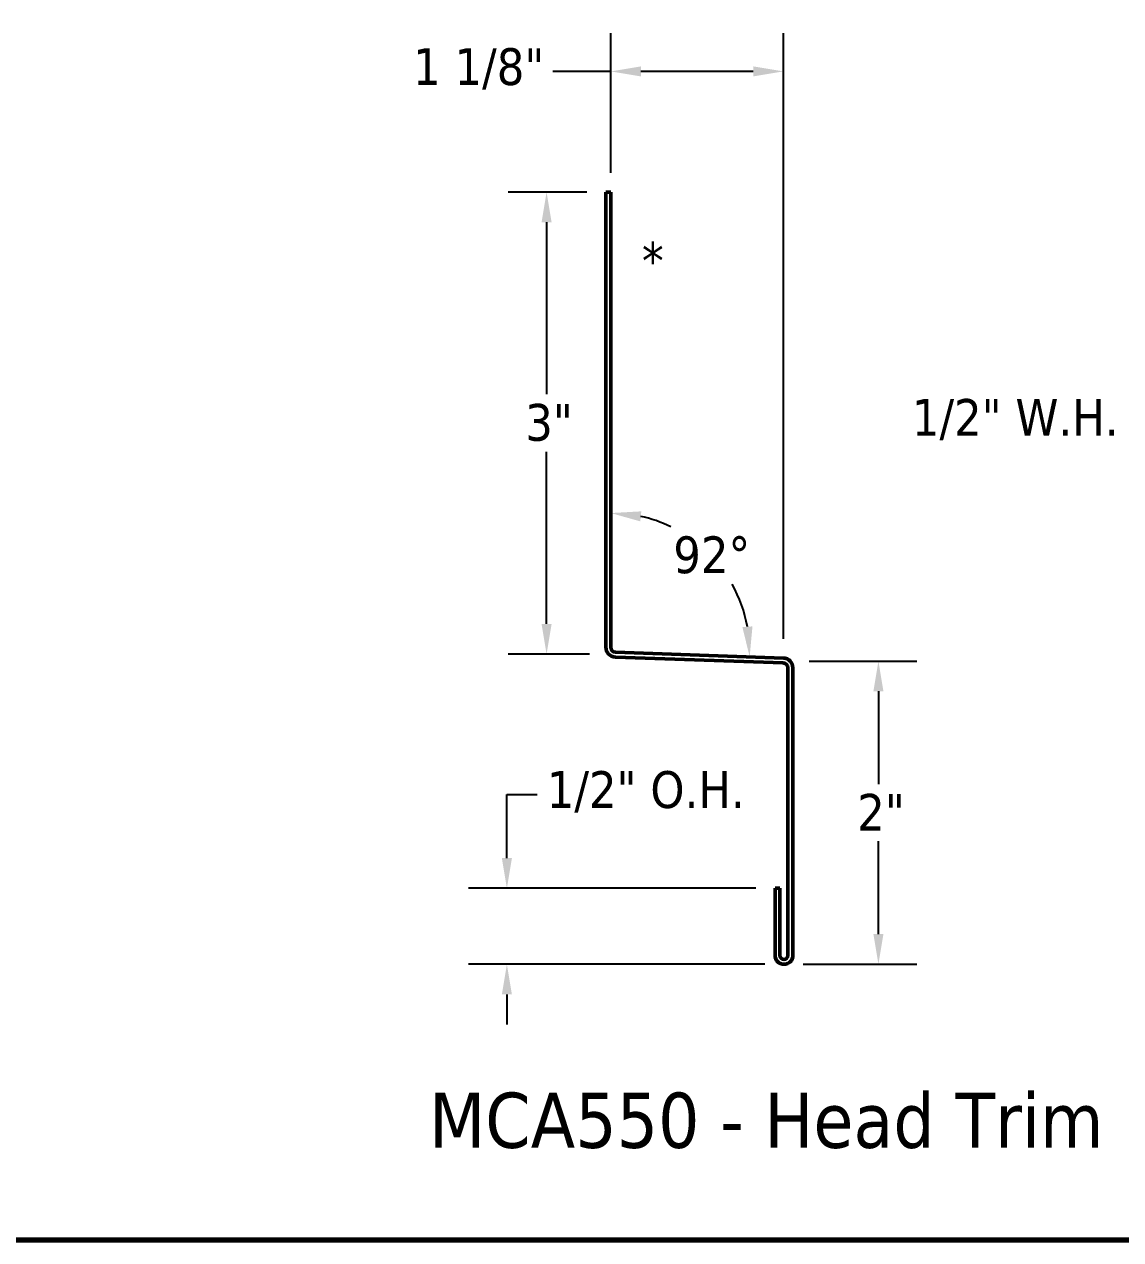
# Model space of a CAD drawing. Header units: inches. Extents: x 0.6 to 33.4, y 0.6 to 21.4.
# Drawn here: x 13.97 to 21.12, y 0.6 to 8.53 of the extents above; entities that cross this region are included whole.
import ezdxf

# ---------------------------------------------------------------- set-up
doc = ezdxf.new("R2010")
doc.units = ezdxf.units.IN
doc.header["$LTSCALE"] = 2
doc.header["$MEASUREMENT"] = 0
for name, color, linetype, lineweight in [('Border (ANSI)', 7, 'Continuous', 70), ('Dimension (ANSI)', 7, 'Continuous', 25), ('Symbol (ANSI)', 7, 'Continuous', 25), ('Visible (ANSI)', 7, 'Continuous', 50)]:
    doc.layers.add(name, color=color, linetype=linetype, lineweight=lineweight)
doc.styles.add('Label Text (ANSI)', font='tahoma.ttf')
doc.styles.add('Note Text (ANSI)', font='tahoma.ttf')
doc.dimstyles.new('Architectural (ANSI)', dxfattribs={"dimscale": 2, "dimtxt": 0.12, "dimasz": 0.098425, "dimexe": 0.125, "dimexo": 0.0625, "dimgap": 0.031496, "dimtad": 0, "dimtih": 1, "dimtoh": 1, "dimdec": 4, "dimrnd": 1e-08, "dimzin": 3, "dimdsep": 46, "dimlunit": 4, "dimtxsty": 'Note Text (ANSI)', "dimcen": 0.09, "dimdle": 0.393701, "dimclrd": 256, "dimclre": 256, "dimclrt": 256, "dimadec": 0, "dimazin": 3, "dimtfac": 1, "dimtofl": 0, "dimtmove": 0, "dimatfit": 3, "dimfxl": 0, "dimfrac": 2, "dimtolj": 1, "dimtzin": 12, "dimlwd": -1, "dimlwe": -1, "dimarcsym": 0})
doc.dimstyles.new('Default (ANSI)', dxfattribs={"dimscale": 2, "dimtxt": 0.12, "dimasz": 0.098425, "dimexe": 0.125, "dimexo": 0.0625, "dimgap": 0.031496, "dimtad": 0, "dimtih": 1, "dimtoh": 1, "dimrnd": 1e-08, "dimzin": 4, "dimdsep": 46, "dimtxsty": 'Note Text (ANSI)', "dimcen": 0.09, "dimdle": 0.393701, "dimclrd": 256, "dimclre": 256, "dimclrt": 256, "dimadec": 0, "dimazin": 1, "dimtfac": 1, "dimtofl": 0, "dimtmove": 0, "dimatfit": 3, "dimfxl": 0, "dimtolj": 1, "dimtzin": 4, "dimlwd": -1, "dimlwe": -1, "dimarcsym": 0})
doc.dimstyles.new('Default (ANSI)$7', dxfattribs={"dimscale": 2, "dimtxt": 0.12, "dimasz": 0.098425, "dimexe": 0.125, "dimexo": 0.0625, "dimgap": 0.031496, "dimtad": 0, "dimtih": 1, "dimtoh": 1, "dimrnd": 1e-08, "dimzin": 4, "dimdsep": 46, "dimtxsty": 'Note Text (ANSI)', "dimcen": 0.09, "dimdle": 0.393701, "dimclrd": 256, "dimclre": 256, "dimclrt": 256, "dimadec": 0, "dimazin": 1, "dimtfac": 1, "dimtofl": 0, "dimtmove": 0, "dimatfit": 3, "dimfxl": 0, "dimtolj": 1, "dimtzin": 4, "dimlwd": -1, "dimlwe": -1, "dimarcsym": 0})

# ---------------------------------------------------------------- blocks, each defined once
blk = doc.blocks.new('Borders ATAS A Border')
at = {"layer": 'Border (ANSI)'}
blk.add_line((0.3, 0.3), (16.7, 0.3), dxfattribs=at)
blk = doc.blocks.new('*D8')
at = {"layer": 'Defpoints', "color": 0, "transparency": 16777216}
for p in [(17.7625, 7.4335), (17.3759, 4.4199), (17.7804, 4.4199)]:
    blk.add_point(p, dxfattribs=at)
at = {"layer": 'Dimension (ANSI)', "transparency": 16777216}
for p, q in [((17.6375, 7.4335), (17.1259, 7.4335)), ((17.3759, 7.2366), (17.3759, 6.1147)), ((17.3759, 4.6168), (17.3759, 5.7387)), ((17.6554, 4.4199), (17.1259, 4.4199))]:
    blk.add_line(p, q, dxfattribs=at)
for points in [[(17.3431, 7.2366), (17.4087, 7.2366), (17.3759, 7.4335)], [(17.3431, 4.6168), (17.4087, 4.6168), (17.3759, 4.4199)]]:
    blk.add_solid(points, dxfattribs=at)
at = {"layer": 'Dimension (ANSI)', "transparency": 16777216, "insert": (17.2365, 6.0517), "char_height": 0.24, "attachment_point": 1, "style": 'Note Text (ANSI)'}
blk.add_mtext('\\A1;3"', dxfattribs=at)
blk = doc.blocks.new('*D9')
at = {"layer": 'Defpoints', "color": 0, "transparency": 16777216}
for p in [(17.1169, 2.892), (18.866, 2.892), (18.924, 2.3965)]:
    blk.add_point(p, dxfattribs=at)
at = {"layer": 'Dimension (ANSI)', "transparency": 16777216}
for p, q in [((17.1169, 3.0888), (17.1169, 3.5049)), ((17.1169, 3.5049), (17.3138, 3.5049)), ((18.741, 2.892), (16.8669, 2.892)), ((18.799, 2.3965), (16.8669, 2.3965)), ((17.1169, 2.1996), (17.1169, 2.0028))]:
    blk.add_line(p, q, dxfattribs=at)
for points in [[(17.0841, 3.0888), (17.1497, 3.0888), (17.1169, 2.892)], [(17.0841, 2.1996), (17.1497, 2.1996), (17.1169, 2.3965)]]:
    blk.add_solid(points, dxfattribs=at)
at = {"layer": 'Dimension (ANSI)', "transparency": 16777216, "insert": (17.3768, 3.6564), "char_height": 0.24, "attachment_point": 1, "style": 'Note Text (ANSI)'}
blk.add_mtext('\\A1;1/2"{ O.H.}', dxfattribs=at)
blk = doc.blocks.new('*D10')
at = {"layer": 'Defpoints', "color": 0, "transparency": 16777216}
for p in [(21.8576, 6.0027), (22.3283, 5.7892), (21.7519, 5.7697)]:
    blk.add_point(p, dxfattribs=at)
at = {"layer": 'Dimension (ANSI)', "transparency": 16777216}
for p, q in [((21.3934, 5.9324), (21.1965, 5.9324)), ((21.5727, 5.8511), (21.3934, 5.9324)), ((21.806, 5.8889), (21.6486, 5.5421)), ((22.2766, 5.6754), (22.1193, 5.3286)), ((22.4018, 5.4749), (22.5811, 5.3936))]:
    blk.add_line(p, q, dxfattribs=at)
for points in [[(21.5862, 5.8809), (21.5591, 5.8212), (21.7519, 5.7697)], [(22.4154, 5.5048), (22.3883, 5.445), (22.2225, 5.5562)]]:
    blk.add_solid(points, dxfattribs=at)
at = {"layer": 'Dimension (ANSI)', "transparency": 16777216, "insert": (19.758, 6.0839), "char_height": 0.24, "attachment_point": 1, "style": 'Note Text (ANSI)'}
blk.add_mtext('\\A1;1/2"{ W.H.}', dxfattribs=at)
blk = doc.blocks.new('*D13')
at = {"layer": 'Defpoints', "color": 0, "transparency": 16777216}
for p in [(18.964, 4.3746), (19.54, 4.3746), (18.924, 2.3965)]:
    blk.add_point(p, dxfattribs=at)
at = {"layer": 'Dimension (ANSI)', "transparency": 16777216}
for p, q in [((19.089, 4.3746), (19.79, 4.3746)), ((19.54, 4.1778), (19.54, 3.5711)), ((19.54, 2.5933), (19.54, 3.2001)), ((19.049, 2.3965), (19.79, 2.3965))]:
    blk.add_line(p, q, dxfattribs=at)
for points in [[(19.5072, 4.1778), (19.5728, 4.1778), (19.54, 4.3746)], [(19.5072, 2.5933), (19.5728, 2.5933), (19.54, 2.3965)]]:
    blk.add_solid(points, dxfattribs=at)
at = {"layer": 'Dimension (ANSI)', "transparency": 16777216, "insert": (19.4016, 3.5081), "char_height": 0.24, "attachment_point": 1, "style": 'Note Text (ANSI)'}
blk.add_mtext('\\A1;2"', dxfattribs=at)
blk = doc.blocks.new('*D14')
at = {"layer": 'Defpoints', "color": 0, "transparency": 16777216}
for p in [(18.9202, 8.2209), (17.7945, 7.4335), (18.9202, 4.3941)]:
    blk.add_point(p, dxfattribs=at)
at = {"layer": 'Dimension (ANSI)', "transparency": 16777216}
for p, q in [((17.7945, 7.5585), (17.7945, 8.4709)), ((18.9202, 4.5191), (18.9202, 8.4709)), ((17.7945, 8.2209), (17.4158, 8.2209)), ((18.7234, 8.2209), (17.9913, 8.2209))]:
    blk.add_line(p, q, dxfattribs=at)
for points in [[(17.9913, 8.2537), (17.9913, 8.1881), (17.7945, 8.2209)], [(18.7234, 8.2537), (18.7234, 8.1881), (18.9202, 8.2209)]]:
    blk.add_solid(points, dxfattribs=at)
at = {"layer": 'Dimension (ANSI)', "transparency": 16777216, "insert": (16.5051, 8.3724), "char_height": 0.24, "attachment_point": 1, "style": 'Note Text (ANSI)'}
blk.add_mtext('\\A1;1 1/8"', dxfattribs=at)
blk = doc.blocks.new('*D15')
at = {"layer": 'Defpoints', "color": 0, "transparency": 16777216}
for p in [(18.5898, 4.8683), (17.7945, 4.5585), (17.7945, 4.4335), (18.9202, 4.3941)]:
    blk.add_point(p, dxfattribs=at)
at = {"layer": 'Dimension (ANSI)', "transparency": 16777216}
for start, end in [(64.40726, 77.5317), (10.4683, 29.17177)]:
    blk.add_arc((17.7945, 4.4335), 0.9064, start, end, dxfattribs=at)
for points in [[(17.9866, 5.2858), (17.9937, 5.3511), (17.7945, 5.3398)], [(18.7185, 4.6006), (18.6531, 4.5957), (18.7003, 4.4018)]]:
    blk.add_solid(points, dxfattribs=at)
at = {"layer": 'Dimension (ANSI)', "transparency": 16777216, "insert": (18.2021, 5.1879), "char_height": 0.24, "attachment_point": 1, "style": 'Note Text (ANSI)'}
blk.add_mtext('\\A1;92°', dxfattribs=at)

msp = doc.modelspace()

# ---------------------------------------------------------------- linework, layer by layer
at = {"layer": 'Visible (ANSI)', "color": 1, "true_color": 0xff0000}
for p, q in [((17.76248, 7.43346), (17.79448, 7.43346)), ((17.76248, 7.43346), (17.76248, 4.46436)), ((17.79448, 4.46436), (17.79448, 7.43346)), ((17.82425, 4.4004), (18.9191, 4.36217)), ((18.92022, 4.39415), (17.82536, 4.43238)), ((18.94998, 4.33019), (18.94998, 2.45449)), ((18.98198, 2.45449), (18.98198, 4.33019)), ((18.86598, 2.89199), (18.86598, 2.45449)), ((18.89798, 2.89199), (18.86598, 2.89199)), ((18.89798, 2.45449), (18.89798, 2.89199))]:
    msp.add_line(p, q, dxfattribs=at)
for centre, radius, start, end in [((17.82648, 4.46436), 0.064, 180, 268), ((17.82648, 4.46436), 0.032, 180, 268), ((18.91798, 4.33019), 0.032, 0, 88), ((18.91798, 4.33019), 0.064, 0, 88), ((18.92398, 2.45449), 0.058, 180, 0), ((18.92398, 2.45449), 0.026, 180, 0)]:
    msp.add_arc(centre, radius, start, end, dxfattribs=at)

# ---------------------------------------------------------------- block references
at = {"xscale": 2, "yscale": 2, "zscale": 2}
msp.add_blockref('Borders ATAS A Border', (0, 0), dxfattribs=at)

# ---------------------------------------------------------------- texts
at = {"layer": 'Symbol (ANSI)'}
for s, insert, char_height, attachment_point, style in [('*', (17.99794, 7.10734), 0.24, 1, 'Note Text (ANSI)'), ('MCA550 - Head Trim', (16.60922, 1.19225), 0.36, 7, 'Label Text (ANSI)')]:
    msp.add_mtext(s, dxfattribs=dict(at, insert=insert, char_height=char_height, attachment_point=attachment_point, style=style))

# ---------------------------------------------------------------- dimensions: what is measured, and where the dimension line sits
at = {"layer": 'Dimension (ANSI)'}
dim = msp.add_linear_dim(base=(18.92022, 8.22086), p1=(17.79448, 7.43346), p2=(18.92022, 4.39415), dimstyle='Architectural (ANSI)', override={"dimtih": 0, "dimtoh": 0, "dimdec": 4, "dimlfac": 1, "dimtp": 0, "dimtm": 0, "dimtdec": 2, "dimatfit": 2}, dxfattribs=at)
dim.commit()
dim.dimension.update_dxf_attribs({"geometry": '*D14', "text_midpoint": (16.92897, 8.22086), "dimtype": 160})
for base, p1, p2, picture, middle in [((17.37586, 4.4199), (17.76248, 7.43346), (17.78044, 4.4199), '*D8', (17.37586, 5.92668)), ((19.53996, 4.37465), (18.92398, 2.39649), (18.96402, 4.37465), '*D13', (19.53996, 3.38557))]:
    dim = msp.add_linear_dim(base=base, p1=p1, p2=p2, angle=90, dimstyle='Architectural (ANSI)', override={"dimdec": 4, "dimlfac": 1, "dimtp": 0, "dimtm": 0, "dimtdec": 2, "dimatfit": 1}, dxfattribs=at)
    dim.commit()
    dim.dimension.update_dxf_attribs({"geometry": picture, "text_midpoint": middle, "dimtype": 160})
for base, p1, p2, angle, text, picture, middle in [((21.75192, 5.76974), (22.32826, 5.78924), (21.85763, 6.00275), 335.598125, '<>{ W.H.}', '*D10', (20.44578, 5.93239)), ((17.11693, 2.89199), (18.92398, 2.39649), (18.86598, 2.89199), 90, '<>{ O.H.}', '*D9', (18.03246, 3.50493))]:
    dim = msp.add_linear_dim(base=base, p1=p1, p2=p2, angle=angle, text=text, dimstyle='Architectural (ANSI)', override={"dimdec": 4, "dimlfac": 1, "dimtp": 0, "dimtm": 0, "dimtdec": 2, "dimatfit": 1}, dxfattribs=at)
    dim.commit()
    dim.dimension.update_dxf_attribs({"geometry": picture, "text_midpoint": middle, "dimtype": 160})
dim = msp.add_angular_dim_3p(base=(18.58976, 4.86826), center=(17.79448, 4.43346), p1=(18.92022, 4.39415), p2=(17.79448, 4.55846), dimstyle='Default (ANSI)', override={"dimse1": 1, "dimse2": 1, "dimadec": 0, "dimtp": 0, "dimtm": 0, "dimtdec": 0}, dxfattribs=at)
dim.commit()
dim.dimension.update_dxf_attribs({"geometry": '*D15', "text_midpoint": (18.44647, 5.06308), "dimtype": 165})

# ---------------------------------------------------------------- leaders
at = {"layer": 'Symbol (ANSI)', "annotation_type": 0, "has_hookline": 1, "hookline_direction": 0}
for points, text_width in [([(5.87669, 6.95611), (12.08004, 10.57399), (12.27689, 10.57399)], 2.39178), ([(6.78447, 6.78911), (12.05902, 9.87075), (12.25587, 9.87075)], 3.51747), ([(8.04827, 6.69011), (12.03509, 9.02827), (12.23194, 9.02827)], 4.52003)]:
    msp.add_leader(points, dimstyle='Default (ANSI)$7', override={"dimtad": 0}, dxfattribs=dict(at, text_width=text_width))

doc.saveas('drawing.dxf')
